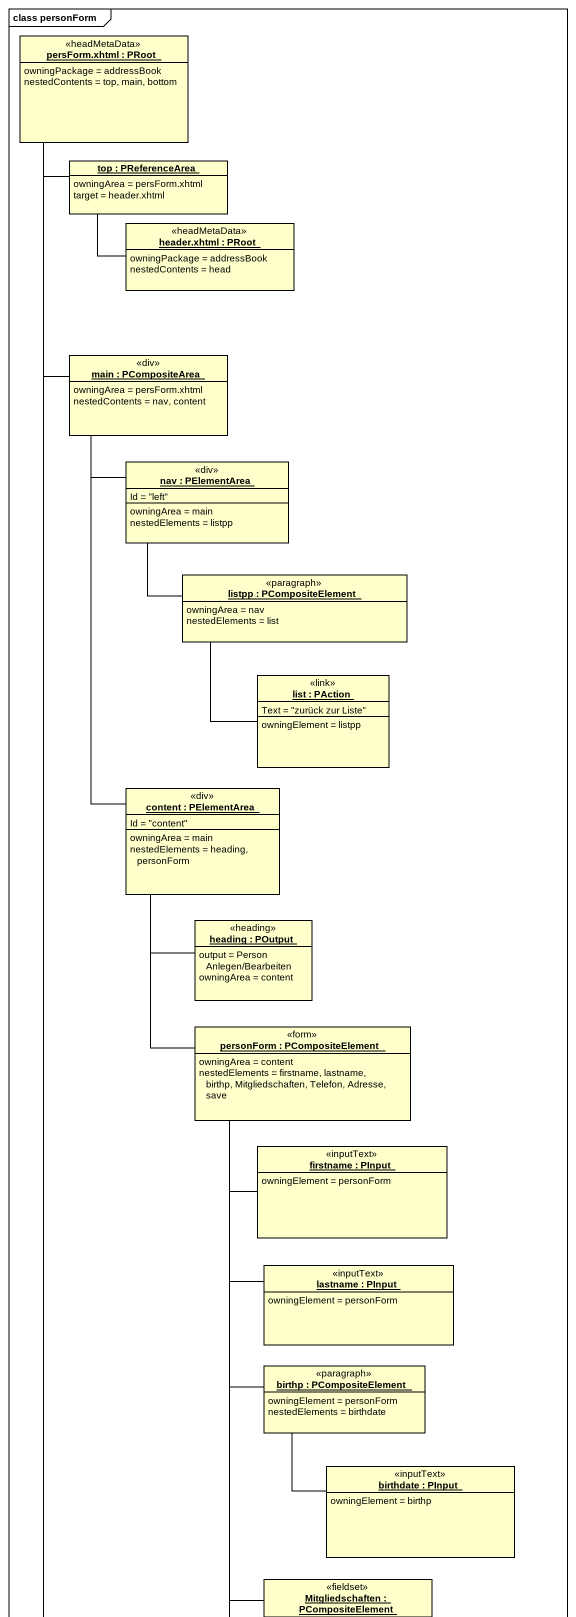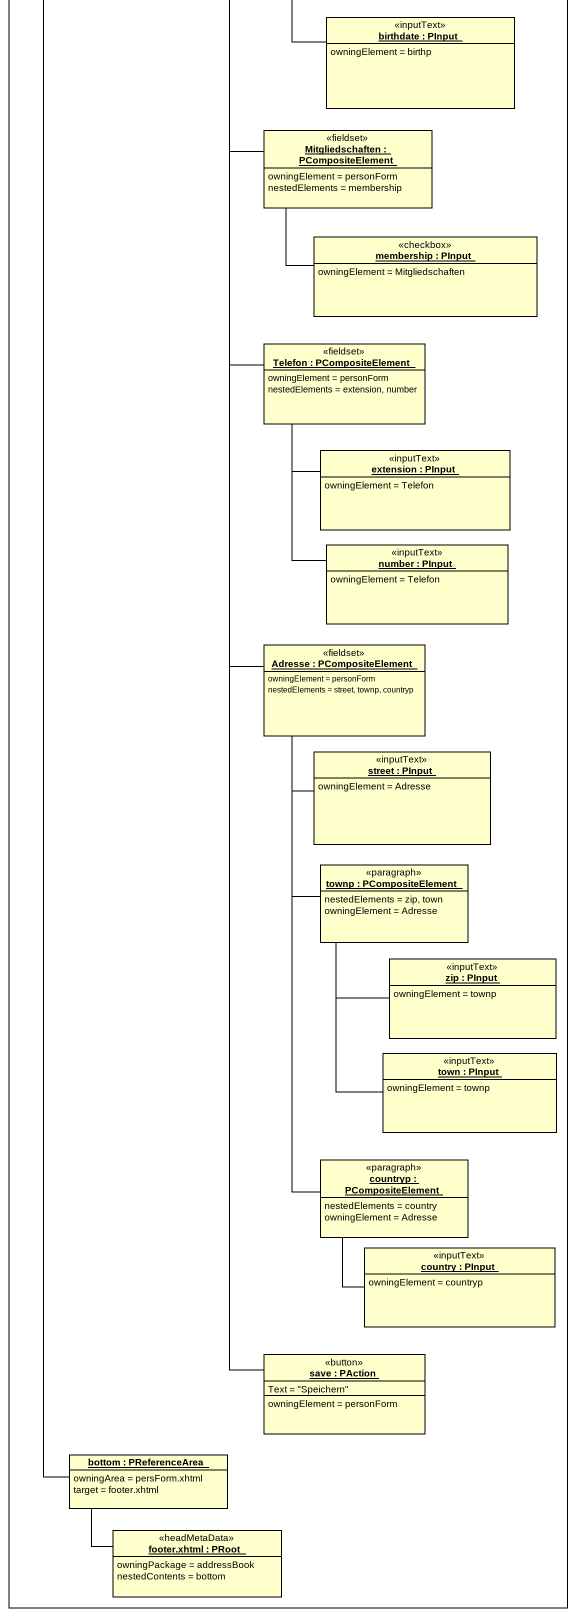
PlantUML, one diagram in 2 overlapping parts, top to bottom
@startuml
mainframe class personForm
hide circle
hide empty members
object "persForm.xhtml : PRoot" as persForm_xhtml <<headMetaData>> {
  owningPackage = addressBook
  nestedContents = top, main, bottom
}
object "top : PReferenceArea" as top_ {
  owningArea = persForm.xhtml
  target = header.xhtml
}
object "header.xhtml : PRoot" as header_xhtml <<headMetaData>> {
  owningPackage = addressBook
  nestedContents = head
}
object "main : PCompositeArea" as main <<div>> {
  owningArea = persForm.xhtml
  nestedContents = nav, content
}
object "nav : PElementArea" as nav <<div>> {
  Id = "left"
  --
  owningArea = main
  nestedElements = listpp
}
object "listpp : PCompositeElement" as listpp <<paragraph>> {
  owningArea = nav
  nestedElements = list
}
object "list : PAction" as list <<link>> {
  Text = "zurück zur Liste"
  --
  owningElement = listpp
}
object "content : PElementArea" as content <<div>> {
  Id = "content"
  --
  owningArea = main
  nestedElements = heading, personForm
}
object "heading : POutput" as heading <<heading>> {
  output = Person Anlegen/Bearbeiten
  owningArea = content
}
object "personForm : PCompositeElement" as personForm <<form>> {
  owningArea = content
  nestedElements = firstname, lastname, birthp, Mitgliedschaften, Telefon, Adresse, save
}
object "firstname : PInput" as firstname <<inputText>> {
  owningElement = personForm
}
object "lastname : PInput" as lastname <<inputText>> {
  owningElement = personForm
}
object "birthp : PCompositeElement" as birthp <<paragraph>> {
  owningElement = personForm
  nestedElements = birthdate
}
object "birthdate : PInput" as birthdate <<inputText>> {
  owningElement = birthp
}
object "Mitgliedschaften : PCompositeElement" as Mitgliedschaften <<fieldset>> {
  owningElement = personForm
  nestedElements = membership
}
object "membership : PInput" as membership <<checkbox>> {
  owningElement = Mitgliedschaften
}
object "Telefon : PCompositeElement" as Telefon <<fieldset>> {
  owningElement = personForm
  nestedElements = extension, number
}
object "extension : PInput" as extension <<inputText>> {
  owningElement = Telefon
}
object "number : PInput" as number <<inputText>> {
  owningElement = Telefon
}
object "Adresse : PCompositeElement" as Adresse <<fieldset>> {
  owningElement = personForm
  nestedElements = street, townp, countryp
}
object "street : PInput" as street <<inputText>> {
  owningElement = Adresse
}
object "townp : PCompositeElement" as townp <<paragraph>> {
  nestedElements = zip, town
  owningElement = Adresse
}
object "zip : PInput" as zip <<inputText>> {
  owningElement = townp
}
object "town : PInput" as town <<inputText>> {
  owningElement = townp
}
object "countryp : PCompositeElement" as countryp <<paragraph>> {
  nestedElements = country
  owningElement = Adresse
}
object "country : PInput" as country <<inputText>> {
  owningElement = countryp
}
object "save : PAction" as save <<button>> {
  Text = "Speichern"
  --
  owningElement = personForm
}
object "bottom : PReferenceArea" as bottom_ {
  owningArea = persForm.xhtml
  target = footer.xhtml
}
object "footer.xhtml : PRoot" as footer_xhtml <<headMetaData>> {
  owningPackage = addressBook
  nestedContents = bottom
}
top_ -up- persForm_xhtml
header_xhtml -up- top_
main -up- persForm_xhtml
nav -up- main
listpp -up- nav
list -up- listpp
content -up- main
heading -up- content
personForm -up- content
firstname -up- personForm
lastname -up- personForm
birthp -up- personForm
birthdate -up- birthp
Mitgliedschaften -up- personForm
membership -up- Mitgliedschaften
Telefon -up- personForm
extension -up- Telefon
number -up- Telefon
Adresse -up- personForm
street -up- Adresse
townp -up- Adresse
zip -up- townp
town -up- townp
countryp -up- Adresse
country -up- countryp
save -up- personForm
bottom_ -up- persForm_xhtml
bottom_ -- footer_xhtml
@enduml
